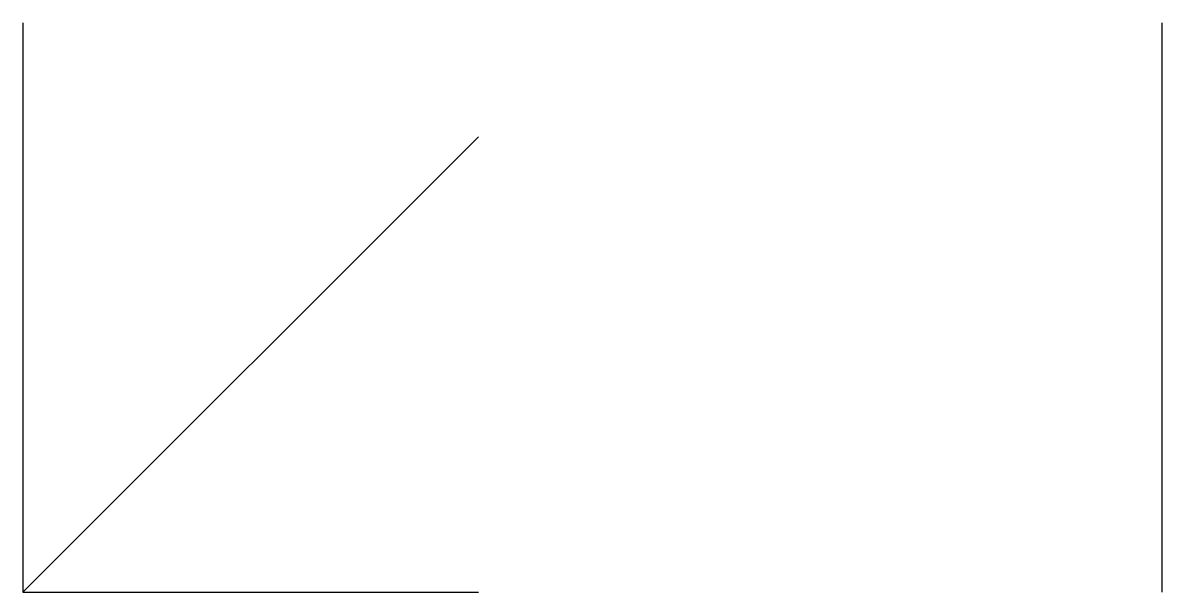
# Model space of a CAD drawing. Extents: x 0 to 100, y 0 to 50.
import ezdxf

# ---------------------------------------------------------------- set-up
doc = ezdxf.new("R2010")
doc.units = 0

msp = doc.modelspace()

# ---------------------------------------------------------------- linework, layer by layer
at = {"layer": 'MESH'}
for points, invisible_edges in [([(0, 0), (100, 0), (100, 50, 10), (0, 50, 10)], 5), ([(0, 0), (40, 0), (40, 40, 5)], 2)]:
    msp.add_3dface(points, dxfattribs=dict(at, invisible_edges=invisible_edges))

doc.saveas('drawing.dxf')
